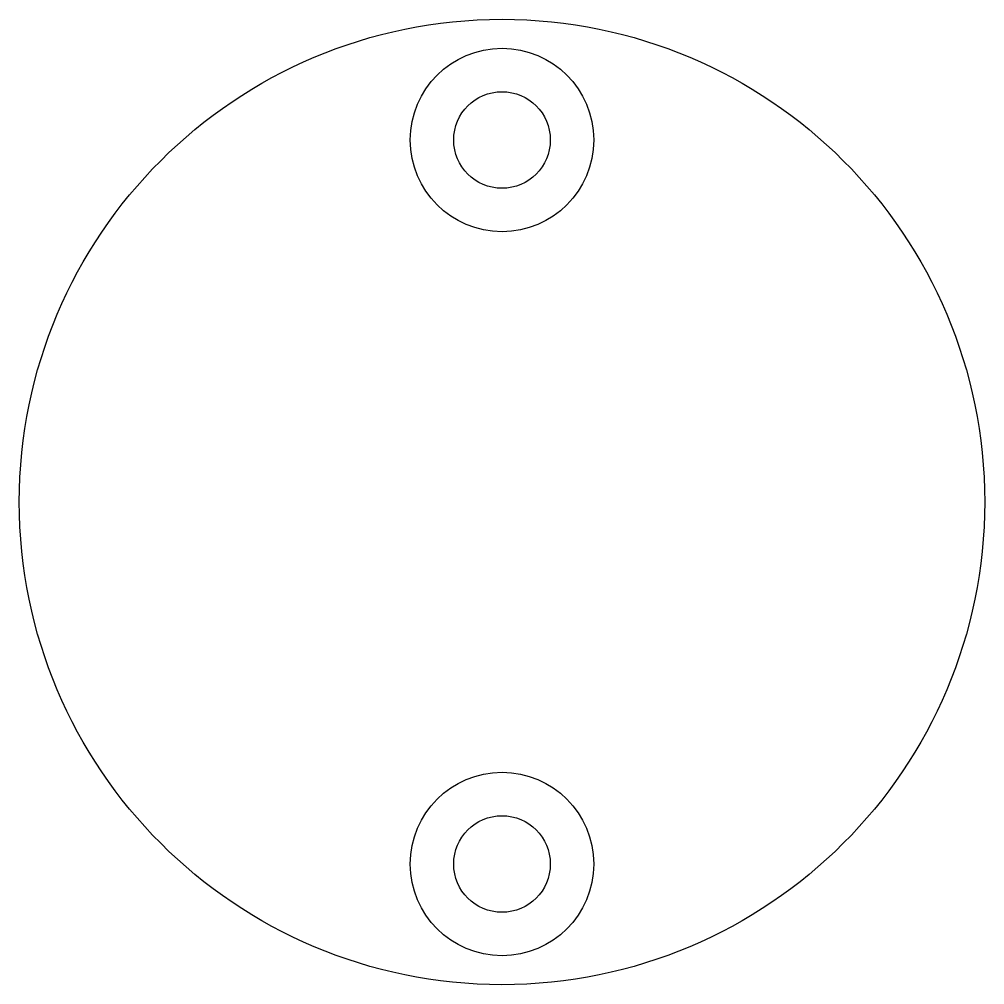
# Model space of a CAD drawing. Header units: millimetres. Extents: x -5 to 5, y -5 to 5.
import ezdxf

# ---------------------------------------------------------------- set-up
doc = ezdxf.new("R2010")
doc.units = ezdxf.units.MM

msp = doc.modelspace()

# ---------------------------------------------------------------- linework, layer by layer
at = {"color": 7, "linetype": 'Continuous', "lineweight": 25}
for centre, radius in [((0, 0), 5), ((0, 3.75), 0.95), ((0, 3.75), 0.5), ((0, -3.75), 0.95), ((0, -3.75), 0.5)]:
    msp.add_circle(centre, radius, dxfattribs=at)

doc.saveas('drawing.dxf')
